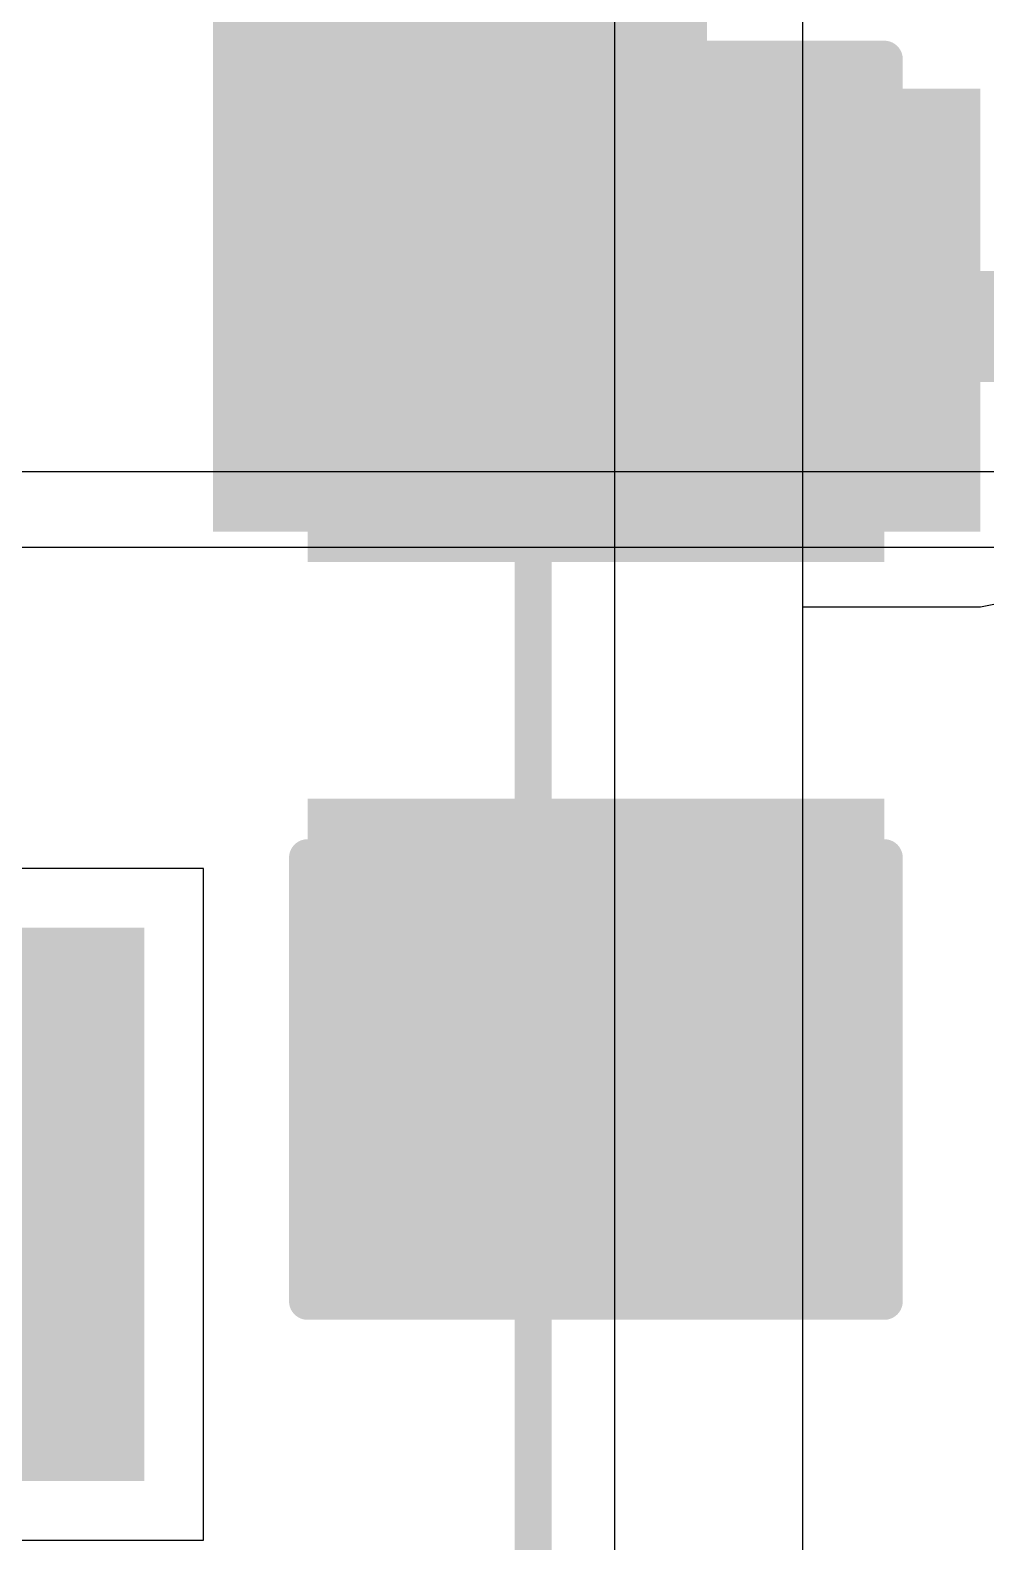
# Model space of a CAD drawing. Header units: inches. Extents: x 0 to 5271, y 0 to 5417.
# Drawn here: x 136.74 to 140.02, y 90.67 to 95.86 of the extents above; entities that cross this region are included whole.
import ezdxf

# ---------------------------------------------------------------- set-up
doc = ezdxf.new("R2010")
doc.units = ezdxf.units.IN
for name, color, linetype in [('Bottom Layer', 5, 'Continuous'), ('Bottom Overlay', 54, 'Continuous'), ('Bottom Paste', 16, 'Continuous'), ('Bottom Solder', 6, 'Continuous'), ('L2_GND1', 16, 'Continuous'), ('L3_SIG1', 76, 'Continuous'), ('L4_PWR', 90, 'Continuous'), ('L5_GND2', 156, 'Continuous'), ('L6_SIG2', 130, 'Continuous'), ('L7_GND3', 216, 'Continuous'), ('Multi-Layer', 9, 'Continuous'), ('Top Layer', 1, 'Continuous'), ('Top Overlay', 2, 'Continuous'), ('Top Solder', 216, 'Continuous')]:
    doc.layers.add(name, color=color, linetype=linetype)

# ---------------------------------------------------------------- blocks, each defined once
blk = doc.blocks.new('HR911130C_521')
at = {"layer": 'Bottom Layer'}
blk.add_hatch(color=5, dxfattribs=at).paths.add_polyline_path([(6.615, -7.8245), (4.815, -7.8245), (4.815, -6.0245), (6.615, -6.0245)])
at = {"layer": 'Bottom Solder'}
blk.add_hatch(color=6, dxfattribs=at).paths.add_polyline_path([(6.6658, -7.8753), (4.7642, -7.8753), (4.7642, -5.9737), (6.6658, -5.9737)])
at = {"layer": 'L2_GND1'}
blk.add_hatch(color=16, dxfattribs=at).paths.add_polyline_path([(6.615, -7.8245), (4.815, -7.8245), (4.815, -6.0245), (6.615, -6.0245)])
at = {"layer": 'L3_SIG1'}
blk.add_hatch(color=76, dxfattribs=at).paths.add_polyline_path([(6.615, -7.8245), (4.815, -7.8245), (4.815, -6.0245), (6.615, -6.0245)])
at = {"layer": 'L4_PWR'}
blk.add_hatch(color=90, dxfattribs=at).paths.add_polyline_path([(6.615, -7.8245), (4.815, -7.8245), (4.815, -6.0245), (6.615, -6.0245)])
at = {"layer": 'L5_GND2'}
blk.add_hatch(color=156, dxfattribs=at).paths.add_polyline_path([(6.615, -7.8245), (4.815, -7.8245), (4.815, -6.0245), (6.615, -6.0245)])
at = {"layer": 'L6_SIG2'}
blk.add_hatch(color=130, dxfattribs=at).paths.add_polyline_path([(6.615, -7.8245), (4.815, -7.8245), (4.815, -6.0245), (6.615, -6.0245)])
at = {"layer": 'L7_GND3'}
blk.add_hatch(color=216, dxfattribs=at).paths.add_polyline_path([(6.615, -7.8245), (4.815, -7.8245), (4.815, -6.0245), (6.615, -6.0245)])
at = {"layer": 'Multi-Layer'}
blk.add_hatch(color=9, dxfattribs=at).paths.add_polyline_path([(6.615, -7.8245), (4.815, -7.8245), (4.815, -6.0245), (6.615, -6.0245)])
at = {"layer": 'Top Layer'}
blk.add_hatch(color=1, dxfattribs=at).paths.add_polyline_path([(6.615, -7.8245), (4.815, -7.8245), (4.815, -6.0245), (6.615, -6.0245)])
at = {"layer": 'Top Solder'}
blk.add_hatch(color=216, dxfattribs=at).paths.add_polyline_path([(6.6658, -7.8753), (4.7642, -7.8753), (4.7642, -5.9737), (6.6658, -5.9737)])
at = {"layer": 'Top Overlay'}
blk.add_lwpolyline([(8.001, -8.5694, 0.127, 0.127, 0), (8.001, 12.7666, 0.127, 0.127, 0)], format="xyseb", dxfattribs=at)
blk = doc.blocks.new('C___1206_B_582')
at = {"layer": 'Bottom Layer'}
for points in [[(-2.032, 0.889), (-0.508, 0.889), (-0.508, -0.889), (-2.032, -0.889)], [(0.508, 0.889), (2.032, 0.889), (2.032, -0.889), (0.508, -0.889)]]:
    blk.add_hatch(color=5, dxfattribs=at).paths.add_polyline_path(points)
at = {"layer": 'Bottom Paste'}
for points in [[(-2.032, 0.889), (-0.508, 0.889), (-0.508, -0.889), (-2.032, -0.889)], [(0.508, 0.889), (2.032, 0.889), (2.032, -0.889), (0.508, -0.889)]]:
    blk.add_hatch(color=16, dxfattribs=at).paths.add_polyline_path(points)
at = {"layer": 'Bottom Solder'}
for points in [[(-2.1336, 0.9906), (-0.4064, 0.9906), (-0.4064, -0.9906), (-2.1336, -0.9906)], [(0.4064, 0.9906), (2.1336, 0.9906), (2.1336, -0.9906), (0.4064, -0.9906)]]:
    blk.add_hatch(color=6, dxfattribs=at).paths.add_polyline_path(points)
at = {"layer": 'Bottom Overlay'}
for points in [[(-2.1336, 0.9906, 0.127, 0.127, 0), (-2.1336, -0.9906, 0.127, 0.127, 0)], [(-2.1336, 0.9906, 0.127, 0.127, 0), (-0.6096, 0.9906, 0.127, 0.127, 0)], [(0.6096, 0.9906, 0.127, 0.127, 0), (2.1336, 0.9906, 0.127, 0.127, 0)], [(2.1336, 0.9906, 0.127, 0.127, 0), (2.1336, -0.9906, 0.127, 0.127, 0)], [(-2.1336, -0.9906, 0.127, 0.127, 0), (-0.6096, -0.9906, 0.127, 0.127, 0)], [(0.6096, -0.9906, 0.127, 0.127, 0), (2.1336, -0.9906, 0.127, 0.127, 0)]]:
    blk.add_lwpolyline(points, format="xyseb", dxfattribs=at)
for points in [[(-2.1653, 0.9906, 0.0635, 0.0635, 1), (-2.1018, 0.9906, 0.0635, 0.0635, 1)], [(-2.1653, 0.9906, 0.0635, 0.0635, 1), (-2.1018, 0.9906, 0.0635, 0.0635, 1)], [(-0.6413, 0.9906, 0.0635, 0.0635, 1), (-0.5778, 0.9906, 0.0635, 0.0635, 1)], [(0.5779, 0.9906, 0.0635, 0.0635, 1), (0.6414, 0.9906, 0.0635, 0.0635, 1)], [(2.1019, 0.9906, 0.0635, 0.0635, 1), (2.1654, 0.9906, 0.0635, 0.0635, 1)], [(2.1019, 0.9906, 0.0635, 0.0635, 1), (2.1654, 0.9906, 0.0635, 0.0635, 1)], [(-2.1653, -0.9906, 0.0635, 0.0635, 1), (-2.1018, -0.9906, 0.0635, 0.0635, 1)], [(-2.1653, -0.9906, 0.0635, 0.0635, 1), (-2.1018, -0.9906, 0.0635, 0.0635, 1)], [(-0.6413, -0.9906, 0.0635, 0.0635, 1), (-0.5778, -0.9906, 0.0635, 0.0635, 1)], [(0.5779, -0.9906, 0.0635, 0.0635, 1), (0.6414, -0.9906, 0.0635, 0.0635, 1)], [(2.1019, -0.9906, 0.0635, 0.0635, 1), (2.1654, -0.9906, 0.0635, 0.0635, 1)], [(2.1019, -0.9906, 0.0635, 0.0635, 1), (2.1654, -0.9906, 0.0635, 0.0635, 1)]]:
    blk.add_lwpolyline(points, format="xyseb", close=True, dxfattribs=at)

msp = doc.modelspace()

# ---------------------------------------------------------------- hatches: boundary and pattern name
at = {"layer": 'Bottom Layer'}
for points in [[(137.3689, 94.1395), (139.0659, 94.1395), (139.0659, 97.6738), (137.3689, 97.6738)], [(137.3689, 94.1395), (140.0048, 94.1395), (140.0048, 95.6608), (137.3689, 95.6608)]]:
    msp.add_hatch(color=5, dxfattribs=at).paths.add_polyline_path(points)

# ---------------------------------------------------------------- linework, layer by layer
for p, q in [((139.395, 89.9861), (139.395, 110)), ((140.0048, 93.8805), (140.1039, 93.9002)), ((139.395, 89.9861), (139.395, 93.8805)), ((139.395, 93.8805), (140.0048, 93.8805))]:
    msp.add_line(p, q, dxfattribs=at)
for points in [[(138.7385, 94.8443, 0.381, 0.381, 0), (140.6002, 94.8443, 0.381, 0.381, 0)], [(138.684, 94.8988, 0.254, 0.254, 0), (138.7385, 94.8443, 0.254, 0.254, 0)]]:
    msp.add_lwpolyline(points, format="xyseb", dxfattribs=at)
for points in [[(138.6432, 94.8443, 0.1905, 0.1905, 1), (138.8337, 94.8443, 0.1905, 0.1905, 1)], [(138.6205, 94.8988, 0.127, 0.127, 1), (138.7475, 94.8988, 0.127, 0.127, 1)], [(138.675, 94.8443, 0.127, 0.127, 1), (138.802, 94.8443, 0.127, 0.127, 1)]]:
    msp.add_lwpolyline(points, format="xyseb", close=True, dxfattribs=at)
at = {"layer": 'L2_GND1'}
for p, q in [((137.3364, 92.9823), (135.0284, 92.9823)), ((137.3364, 90.6743), (137.3364, 92.9823)), ((135.0284, 90.6743), (137.3364, 90.6743))]:
    msp.add_line(p, q, dxfattribs=at)
at = {"layer": 'L3_SIG1'}
for p, q in [((137.3364, 92.9823), (135.0284, 92.9823)), ((137.3364, 90.6743), (137.3364, 92.9823)), ((135.0284, 90.6743), (137.3364, 90.6743))]:
    msp.add_line(p, q, dxfattribs=at)
at = {"layer": 'L4_PWR'}
for p, q in [((142.6972, 94.3453), (136.0919, 94.3453)), ((136.0919, 94.0863), (142.4382, 94.0863)), ((137.3364, 92.9823), (135.0284, 92.9823)), ((137.3364, 90.6743), (137.3364, 92.9823)), ((135.0284, 90.6743), (137.3364, 90.6743))]:
    msp.add_line(p, q, dxfattribs=at)
at = {"layer": 'L5_GND2'}
for p, q in [((137.3364, 92.9823), (135.0284, 92.9823)), ((137.3364, 90.6743), (137.3364, 92.9823)), ((135.0284, 90.6743), (137.3364, 90.6743))]:
    msp.add_line(p, q, dxfattribs=at)
at = {"layer": 'L6_SIG2'}
for p, q in [((137.3364, 92.9823), (135.0284, 92.9823)), ((137.3364, 90.6743), (137.3364, 92.9823)), ((135.0284, 90.6743), (137.3364, 90.6743))]:
    msp.add_line(p, q, dxfattribs=at)
at = {"layer": 'L7_GND3'}
for p, q in [((137.3364, 92.9823), (135.0284, 92.9823)), ((137.3364, 90.6743), (137.3364, 92.9823)), ((135.0284, 90.6743), (137.3364, 90.6743))]:
    msp.add_line(p, q, dxfattribs=at)
at = {"layer": 'Top Layer'}
for q in [(138.7495, 110), (138.7495, 96.3111)]:
    msp.add_line((138.7495, 89.9862), q, dxfattribs=at)

# ---------------------------------------------------------------- block references
msp.add_blockref('HR911130C_521', (130.4674, 98.7528))
at = {"rotation": 90}
msp.add_blockref('C___1206_B_582', (138.684, 93.6288), dxfattribs=at)

doc.saveas('drawing.dxf')
